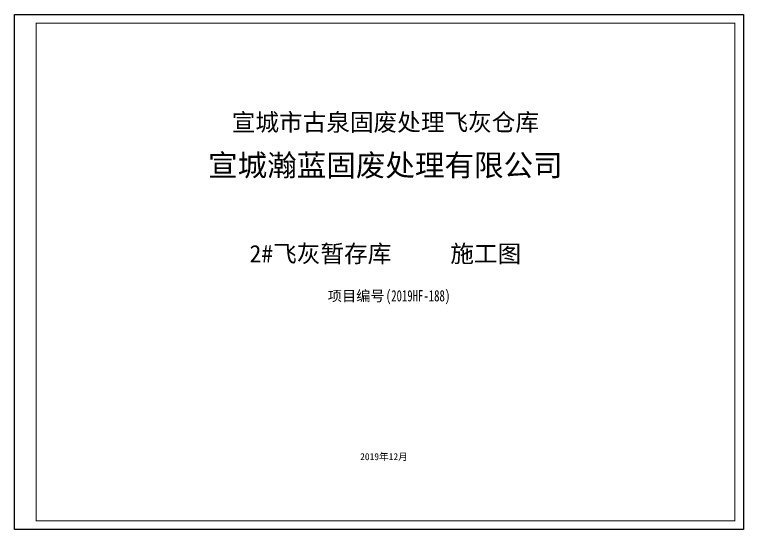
# Model space of a CAD drawing. Header units: inches. Extents: x -3733042 to -3450527, y 579159 to 997713.
# Drawn here: x -3561977 to -3477877, y 938788 to 997713 of the extents above; entities that cross this region are included whole.
import ezdxf
from ezdxf.enums import TextEntityAlignment as Align

# ---------------------------------------------------------------- set-up
doc = ezdxf.new("R2010")
doc.units = ezdxf.units.IN
doc.header["$LTSCALE"] = 1000
doc.header["$MEASUREMENT"] = 0
doc.layers.add('图框', color=155, linetype='Continuous', lineweight=18)
doc.layers.add('图签文字', color=4, linetype='Continuous', lineweight=18)
doc.styles.add('建筑图签-1', font='', dxfattribs={"width": 0.7})
doc.styles.get('建筑图签-1').set_extended_font_data('黑体')

msp = doc.modelspace()

# ---------------------------------------------------------------- linework, layer by layer
at = {"layer": '图框'}
msp.add_lwpolyline([(-3561976.8, 997712.6), (-3477876.8, 997712.6), (-3477876.8, 938312.6), (-3561976.8, 938312.6)], close=True, dxfattribs=at)
msp.add_lwpolyline([(-3478876.8, 939312.6, 100, 100, 0), (-3478876.8, 996712.6, 100, 100, 0), (-3559476.8, 996712.6, 100, 100, 0), (-3559476.8, 939312.6, 100, 100, 0)], format="xyseb", close=True, dxfattribs=at)

# ---------------------------------------------------------------- texts
at = {"layer": '图签文字', "color": 7, "style": '建筑图签-1'}
for s, height, p in [('宣城市古泉固废处理飞灰仓库', 2000, (-3519190.4, 984293.5)), ('宣城瀚蓝固废处理有限公司', 2500, (-3519190.4, 979084.2))]:
    msp.add_text(s, height=height, dxfattribs=at).set_placement(p, align=Align.CENTER)
at = {"layer": '图签文字', "color": 6, "style": '建筑图签-1', "width": 0.7}
msp.add_text('(2019HF-188)', height=1300, dxfattribs=at).set_placement((-3519138.4, 964629.6))
at = {"layer": '图签文字', "color": 6, "style": '建筑图签-1'}
msp.add_text('2019年12月', height=800, dxfattribs=at).set_placement((-3519348.9, 946316.6), align=Align.CENTER)
at = {"layer": '图签文字', "color": 7, "attachment_point": 8, "style": '建筑图签-1'}
for s, insert, char_height, width in [('{\\W1;2#飞灰暂存库     施工图}', (-3519190.4, 968902.3), 2000, 49078.652), ('{\\W1;项目编号 }', (-3522562.2, 964528.4), 1200, 10253.933)]:
    msp.add_mtext(s, dxfattribs=dict(at, insert=insert, char_height=char_height, width=width))

doc.saveas('drawing.dxf')
